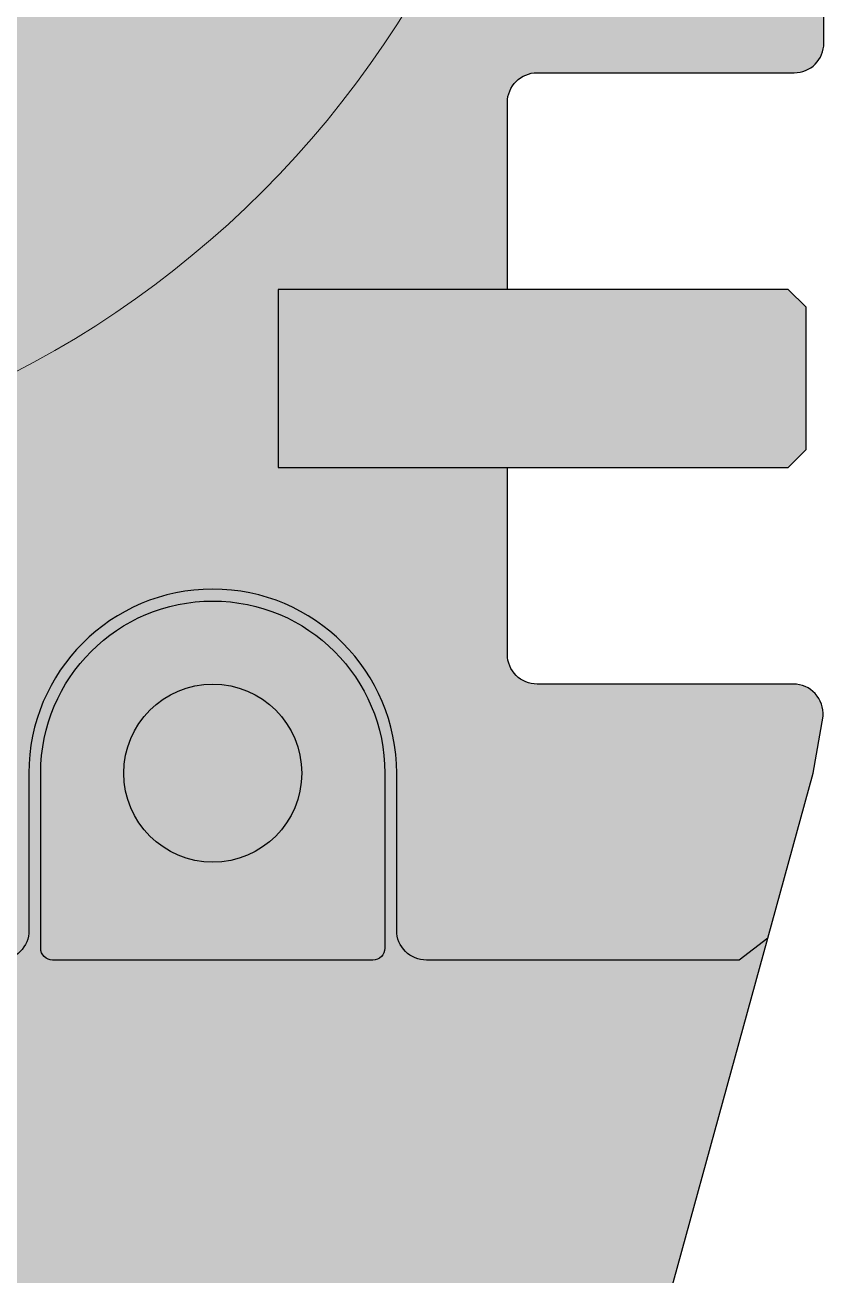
# Model space of a CAD drawing. Header units: millimetres. Extents: x -3516 to 16250, y -11500 to 11784.
# Drawn here: x 5718.1 to 5852.7, y 8427.5 to 8638.1 of the extents above; entities that cross this region are included whole.
import ezdxf
from ezdxf.enums import TextEntityAlignment as Align

# ---------------------------------------------------------------- set-up
doc = ezdxf.new("R2010")
doc.units = ezdxf.units.MM
doc.set_wipeout_variables(frame=1)
doc.layers.add('Техника LTM 1050-3.1', color=250, linetype='Continuous')
doc.layers.add('Техника LTM 1050-3.1 Штрих', color=7, linetype='Continuous', true_color=0xffe79e)
doc.styles.add('arial', font='arial.ttf')

# ---------------------------------------------------------------- blocks, each defined once
blk = doc.blocks.new('LTM 1050-3.1-20231009.123718')
at = {"ltscale": 20, "transparency": 16777216}
blk.add_wipeout([(-11, 229.03), (-11, 229.03), (-20.83, 226.89), (-30.28, 223.45), (-39.19, 218.78), (-47.4, 212.96), (-47.4, 212.96), (-123.23, 151.13), (-123.23, 151.13), (-138.91, 136.86), (-152.94, 120.97), (-165.17, 103.66), (-175.44, 85.12), (-175.44, 85.12), (-209.56, 14.79), (-209.56, 14.79), (-210.94, 11.23), (-211.98, 7.56), (-212.67, 3.8), (-213, 0), (-213, 0), (-213, -93.5), (-213, -93.5), (-212.62, -95.41), (-211.54, -97.04), (-209.92, -98.12), (-208, -98.5), (-164.66, -98.5), (-164.66, -98.5), (-162.75, -98.88), (-161.12, -99.96), (-160.04, -101.59), (-159.66, -103.5), (-159.66, -135), (-207, -135), (-210, -138), (-210, -162), (-207, -165), (-159.66, -165), (-159.66, -196.5), (-159.66, -196.5), (-160.04, -198.41), (-161.12, -200.04), (-162.75, -201.12), (-164.66, -201.5), (-207.86, -201.5), (-207.86, -201.5), (-209.87, -201.92), (-211.54, -203.11), (-212.59, -204.86), (-212.85, -206.89), (-212.85, -206.89), (-211.21, -216.51), (-135.1, -493.26), (-135.1, -493.26), (-128.33, -507.98), (-117.2, -519.77), (-102.89, -527.37), (-86.89, -530), (-86.89, -530), (86.89, -530), (86.89, -530), (102.89, -527.37), (117.2, -519.77), (128.33, -507.98), (135.1, -493.26), (135.1, -493.26), (211.21, -216.51), (212.85, -206.89), (212.85, -206.89), (212.59, -204.86), (211.54, -203.11), (209.87, -201.92), (207.86, -201.5), (207.86, -201.5), (164.66, -201.5), (164.66, -201.5), (162.75, -201.12), (161.12, -200.04), (160.04, -198.41), (159.66, -196.5), (159.66, -165), (207, -165), (210, -162), (210, -138), (207, -135), (159.66, -135), (159.66, -103.5), (159.66, -103.5), (160.04, -101.59), (161.12, -99.96), (162.75, -98.88), (164.66, -98.5), (208, -98.5), (208, -98.5), (209.92, -98.12), (211.54, -97.04), (212.62, -95.41), (213, -93.5), (213, -93.5), (213, 0), (213, 0), (212.67, 3.8), (211.98, 7.56), (210.94, 11.23), (209.56, 14.79), (209.56, 14.79), (175.44, 85.12), (175.44, 85.12), (165.17, 103.66), (152.94, 120.97), (138.91, 136.86), (123.23, 151.13), (123.23, 151.13), (47.4, 212.96), (47.4, 212.96), (39.19, 218.78), (30.28, 223.45), (20.83, 226.89), (11, 229.03), (11, 229.03), (11, 265), (-11, 265)], dxfattribs=at)
at = {"layer": 'Техника LTM 1050-3.1 Штрих', "linetype": 'ByBlock', "lineweight": -2, "ltscale": 20, "transparency": 16777216}
h = blk.add_hatch(color=256, dxfattribs=at)
h.dxf.hatch_style = 1
edge = h.paths.add_edge_path()
edge.add_line((-11, 265), (-11, 229.03))
edge.add_arc((0, 154.84), 75, 98.4338, 129.195)
edge.add_line((-47.4, 212.96), (-123.23, 151.13))
edge.add_arc((0, 0), 195, 129.195, 154.1192)
edge.add_line((-175.44, 85.12), (-209.56, 14.79))
edge.add_arc((-172.57, -1.61), 40.46, 156.0884, 177.7155)
edge.add_line((-213, 0), (-213, -93.5))
edge.add_arc((-208, -93.5), 5, 180, 270)
edge.add_line((-208, -98.5), (-164.66, -98.5))
edge.add_arc((-164.66, -103.5), 5, 0, 90, ccw=False)
edge.add_line((-159.66, -103.5), (-159.66, -135))
edge.add_line((-159.66, -135), (-207, -135))
edge.add_line((-207, -135), (-210, -138))
edge.add_line((-210, -138), (-210, -162))
edge.add_line((-210, -162), (-207, -165))
edge.add_line((-207, -165), (-159.66, -165))
edge.add_line((-159.66, -165), (-159.66, -196.5))
edge.add_arc((-164.66, -196.5), 5, -90, 0, ccw=False)
edge.add_line((-164.66, -201.5), (-207.86, -201.5))
edge.add_arc((-207.86, -206.5), 5, 90, 184.5202)
edge.add_line((-212.85, -206.89), (-211.21, -216.51))
edge.add_line((-211.21, -216.51), (-135.1, -493.26))
edge.add_arc((-86.89, -480), 50, 195.3768, 270)
edge.add_line((-86.89, -530), (86.89, -530))
edge.add_arc((86.89, -480), 50, 270, 344.6232)
edge.add_line((135.1, -493.26), (211.21, -216.51))
edge.add_line((211.21, -216.51), (212.85, -206.89))
edge.add_arc((207.86, -206.5), 5, 355.4798, 450)
edge.add_line((207.86, -201.5), (164.66, -201.5))
edge.add_arc((164.66, -196.5), 5, 180, 270, ccw=False)
edge.add_line((159.66, -196.5), (159.66, -165))
edge.add_line((159.66, -165), (207, -165))
edge.add_line((207, -165), (210, -162))
edge.add_line((210, -162), (210, -138))
edge.add_line((210, -138), (207, -135))
edge.add_line((207, -135), (159.66, -135))
edge.add_line((159.66, -135), (159.66, -103.5))
edge.add_arc((164.66, -103.5), 5, 90, 180, ccw=False)
edge.add_line((164.66, -98.5), (208, -98.5))
edge.add_arc((208, -93.5), 5, 270, 360)
edge.add_line((213, -93.5), (213, 0))
edge.add_arc((172.57, -1.61), 40.46, 2.2845, 23.9116)
edge.add_line((209.56, 14.79), (175.44, 85.12))
edge.add_arc((0, 0), 195, 25.8808, 50.805)
edge.add_line((123.23, 151.13), (47.4, 212.96))
edge.add_arc((0, 154.84), 75, 50.805, 81.5662)
edge.add_line((11, 229.03), (11, 265))
edge.add_line((11, 265), (-11, 265))
at = {"color": 0, "linetype": 'ByBlock', "lineweight": -2, "ltscale": 20, "transparency": 16777216}
for points in [[(86.89, -530, 0.337622), (135.1, -493.26), (211.21, -216.51), (212.85, -206.89, 0.437514), (207.86, -201.5), (164.66, -201.5, -0.414214), (159.66, -196.5), (159.66, -165), (207, -165), (210, -162), (210, -138), (207, -135), (159.66, -135), (159.66, -103.5, -0.414214), (164.66, -98.5), (208, -98.5, 0.414214), (213, -93.5), (213, 0, 0.094647)], [(203.57, -244.31), (198.74, -248), (146, -248, -0.414214), (141, -243), (141, -216.5, 1), (79, -216.5), (79, -243, -0.421857), (74, -248), (-74, -248, -0.421857), (-79, -243), (-79, -216.5, 1), (-141, -216.5), (-141, -243, -0.414214), (-146, -248), (-198.74, -248), (-203.57, -244.31)], [(137, -248), (83, -248, -0.414214), (81, -246), (81, -216.5, -1), (139, -216.5), (139, -246, -0.414214), (137, -248)]]:
    blk.add_lwpolyline(points, format="xyb", dxfattribs=at)
blk.add_lwpolyline([(159.66, -135), (121, -135), (121, -165), (159.66, -165)], dxfattribs=at)
at = {"color": 0, "linetype": 'ByBlock', "lineweight": 5, "ltscale": 20, "transparency": 16777216}
blk.add_circle((0, 0), 167.5, dxfattribs=at)
at = {"color": 0, "linetype": 'ByBlock', "lineweight": -2, "ltscale": 20, "transparency": 16777216}
blk.add_circle((110, -216.5), 15, dxfattribs=at)
blk = doc.blocks.new('LTM 1050-3.1-7-rollig-20231009.14120201')
at = {"color": 0, "linetype": 'ByBlock', "lineweight": -2, "ltscale": 20, "transparency": 16777216}
blk.add_blockref('LTM 1050-3.1-20231009.123718', (0, 832), dxfattribs=at)
blk = doc.blocks.new('*U101')
at = {"linetype": 'ByBlock', "lineweight": -2, "ltscale": 20, "transparency": 16777216}
blk.add_blockref('LTM 1050-3.1-7-rollig-20231009.14120201', (5639.73, 7746.52), dxfattribs=at)
at = {"layer": 'Defpoints', "color": 250, "linetype": 'ByBlock', "lineweight": -2, "transparency": 16777216, "style": 'arial', "width": 0.75}
blk.add_attdef('МАРКА', text='', height=220, rotation=43, dxfattribs=at).set_placement((4321.11, 9931.52), align=Align.MIDDLE_CENTER)

msp = doc.modelspace()

# ---------------------------------------------------------------- block references
at = {"layer": 'Техника LTM 1050-3.1'}
msp.add_blockref('*U101', (0, 150), dxfattribs=at)

doc.saveas('drawing.dxf')
